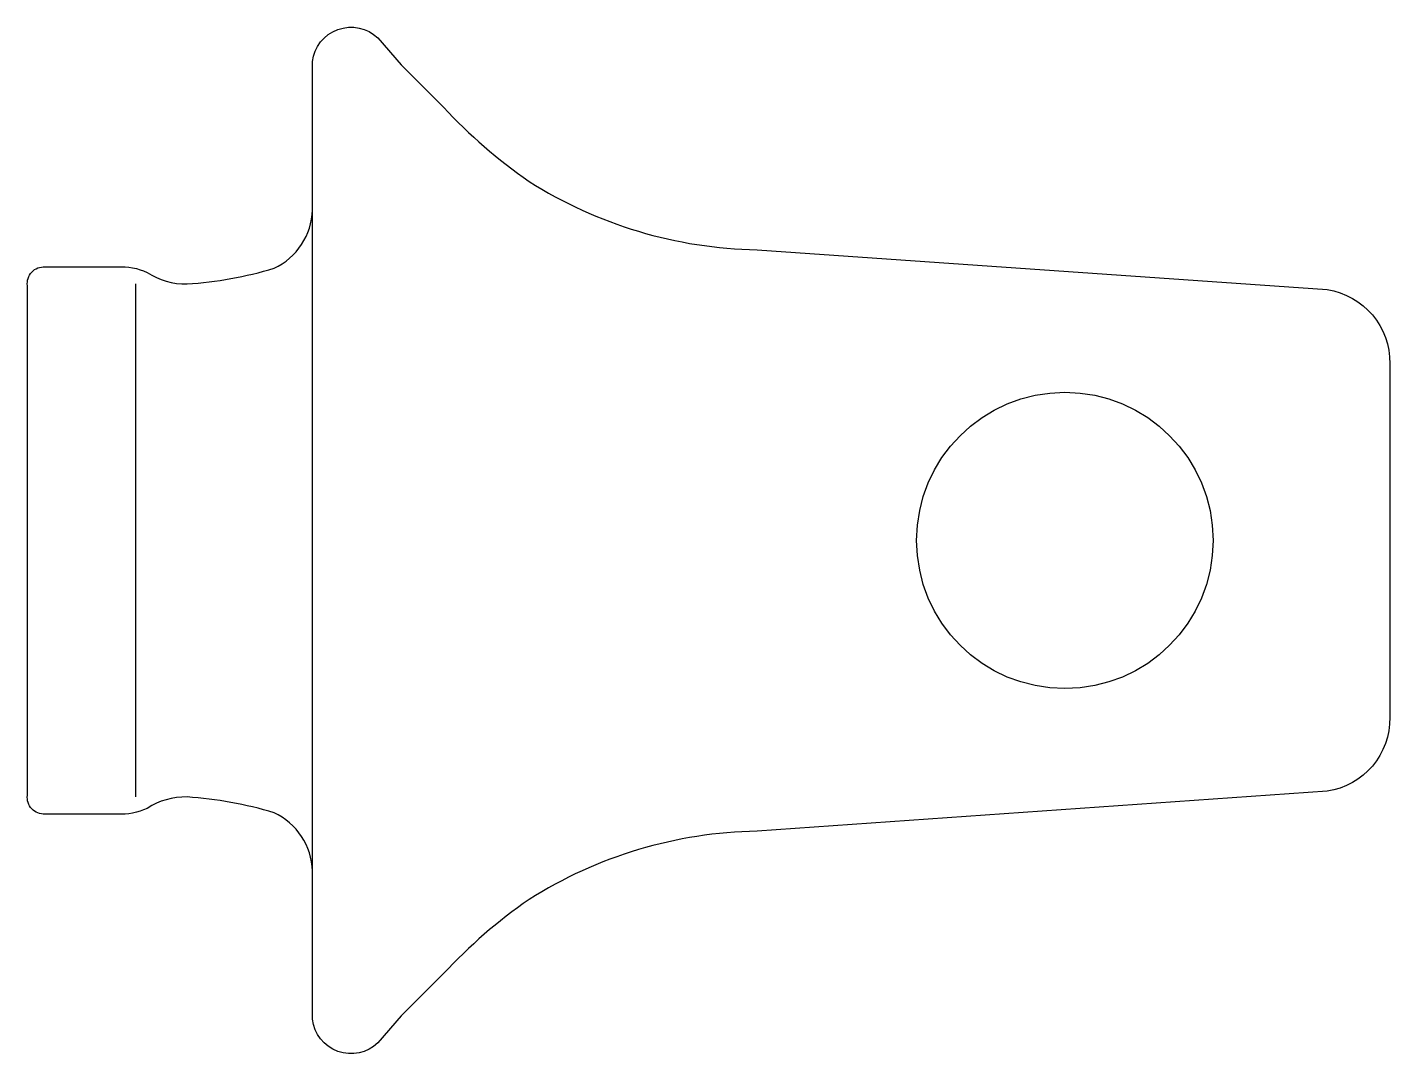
# Model space of a CAD drawing. Extents: x -831.615 to -831.496, y 500.618 to 500.708.
import ezdxf

# ---------------------------------------------------------------- set-up
doc = ezdxf.new("R2010")
doc.units = 0
doc.header["$LTSCALE"] = 50
doc.header["$MEASUREMENT"] = 0
doc.linetypes.add('HIDDEN', pattern=[0.375, 0.25, -0.125])
doc.layers.add('A-PECAS', color=2, linetype='CONTINUOUS')

msp = doc.modelspace()

# ---------------------------------------------------------------- linework, layer by layer
at = {"layer": 'A-PECAS'}
msp.add_lwpolyline([(-831.4955, 500.66257), (-831.4955, 500.64707, -0.376405), (-831.501, 500.64057), (-831.551, 500.63707, 0.137845), (-831.571, 500.63107, 0.055112), (-831.5785, 500.62457), (-831.58221, 500.62086), (-831.58426, 500.61849, -0.619818), (-831.59, 500.62057), (-831.59, 500.63357, 0.285325), (-831.59337, 500.63868, 0.057554), (-831.601, 500.64007, 0.149629), (-831.6045, 500.63907, -0.131636), (-831.60711, 500.63857), (-831.61345, 500.63857, -0.476869), (-831.615, 500.64021), (-831.615, 500.66257), (-831.615, 500.68492, -0.476869), (-831.61345, 500.68657), (-831.60711, 500.68657, -0.131636), (-831.6045, 500.68607, 0.149629), (-831.601, 500.68507, 0.057554), (-831.59337, 500.68645, 0.285325), (-831.59, 500.69157), (-831.59, 500.70457, -0.619818), (-831.58426, 500.70665), (-831.58221, 500.70428), (-831.5785, 500.70057, 0.055112), (-831.571, 500.69407, 0.137845), (-831.551, 500.68807), (-831.501, 500.68457, -0.376405), (-831.4955, 500.67807)], format="xyb", close=True, dxfattribs=at)
msp.add_lwpolyline([(-831.59, 500.63357), (-831.59, 500.66257), (-831.59, 500.69157)], dxfattribs=at)
at = {"layer": 'A-PECAS', "color": 1}
msp.add_lwpolyline([(-831.6055, 500.64007), (-831.6055, 500.66257), (-831.6055, 500.68507)], dxfattribs=at)
at = {"layer": 'A-PECAS', "color": 1, "linetype": 'HIDDEN'}
msp.add_circle((-831.524, 500.66257), 0.013, dxfattribs=at)

doc.saveas('drawing.dxf')
